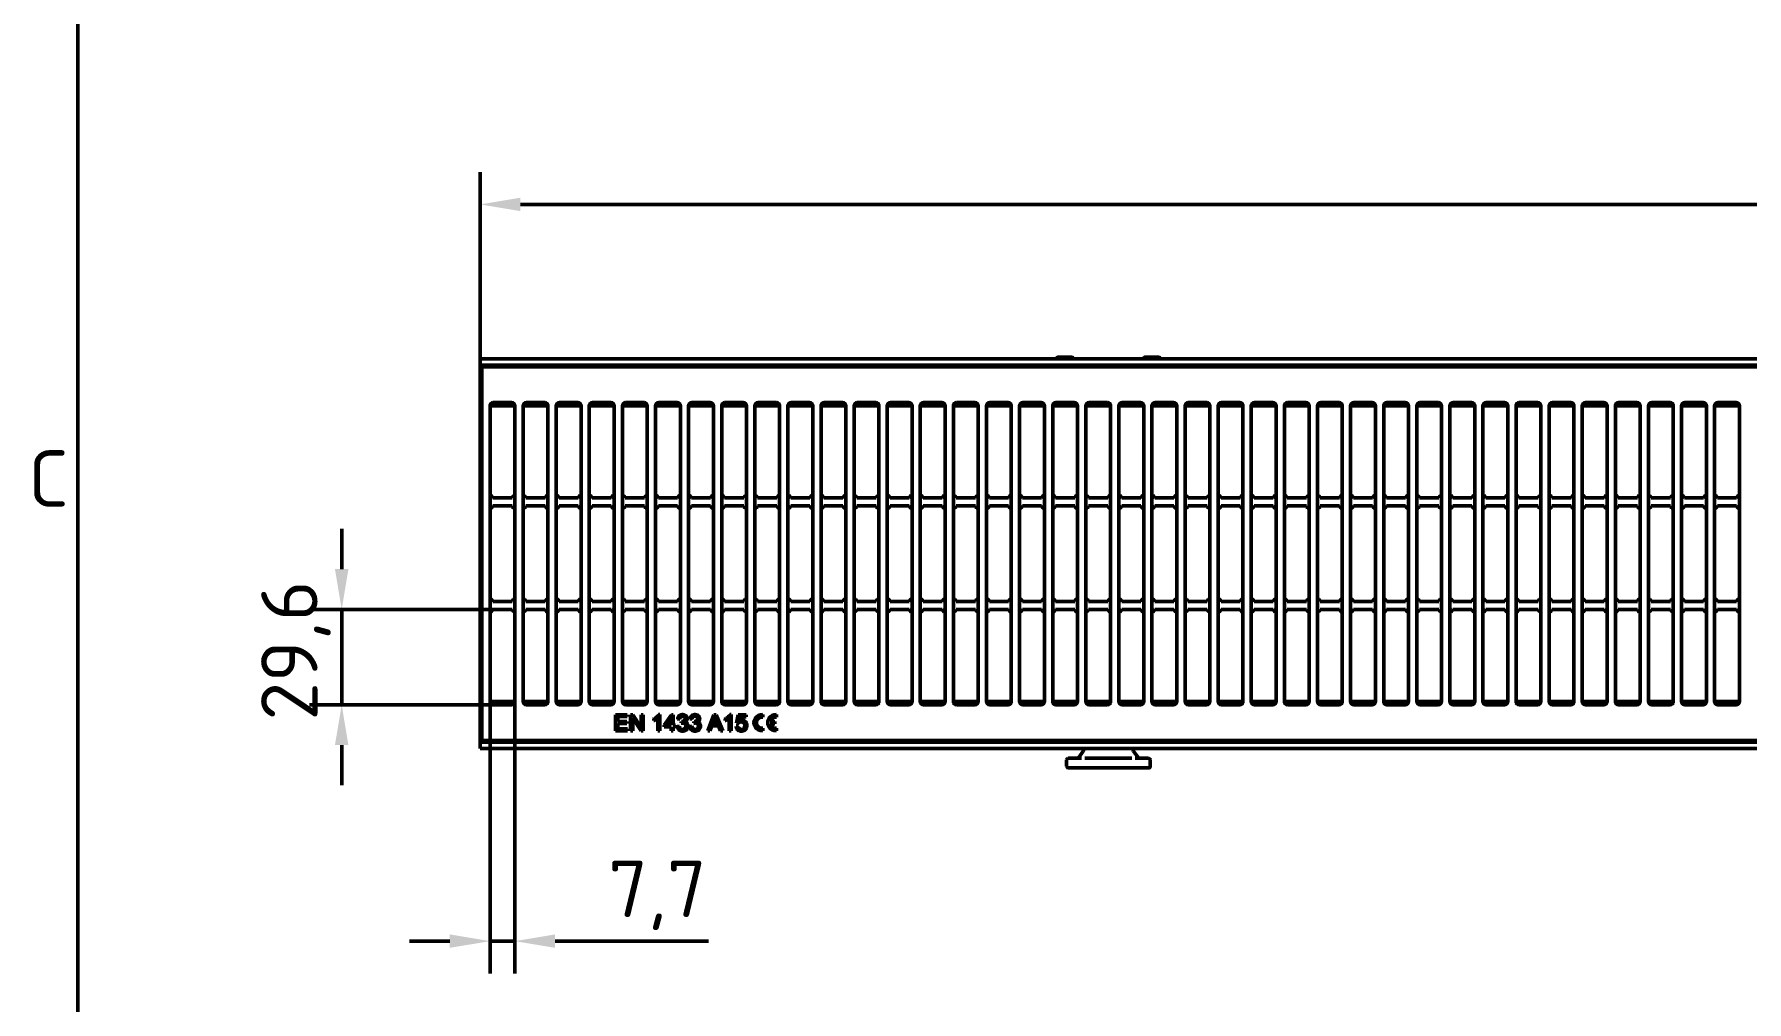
# Model space of a CAD drawing. Header units: millimetres. Extents: x 0 to 2100, y 0 to 1485.
# Drawn here: x 37 to 568, y 766 to 1066 of the extents above; entities that cross this region are included whole.
import ezdxf

# ---------------------------------------------------------------- set-up
doc = ezdxf.new("R2010")
doc.units = ezdxf.units.MM
doc.header["$LTSCALE"] = 5
doc.layers.get('0').update_dxf_attribs({"lineweight": 50})
doc.layers.get('Defpoints').update_dxf_attribs({"lineweight": 50})
for name, color, linetype, lineweight in [('Bemaßung (ISO)', 7, 'Continuous', 50), ('Rahmen (ISO)', 7, 'Continuous', 50), ('Sichtbar (ISO)', 7, 'Continuous', 50)]:
    doc.layers.add(name, color=color, linetype=linetype, lineweight=lineweight)
doc.styles.add('Notiztext (DIN)', font='isocpeur.ttf')
doc.styles.add('TXT 3_5', font='isocpeur.ttf')
doc.dimstyles.new('Anrin Standard (DIN)', dxfattribs={"dimscale": 5, "dimtxt": 3.5, "dimasz": 2.5, "dimexe": 2, "dimexo": 0, "dimgap": 0.8, "dimtad": 1, "dimrnd": 1e-08, "dimtxsty": 'TXT 3_5', "dimcen": 0.09, "dimdle": 10, "dimclrd": 256, "dimclre": 256, "dimclrt": 7, "dimadec": 0, "dimazin": 2, "dimtfac": 0.714286, "dimtmove": 0, "dimatfit": 3, "dimfxl": 1, "dimtolj": 1, "dimlwd": -1, "dimlwe": -1, "dimarcsym": 0})

# ---------------------------------------------------------------- blocks, each defined once
blk = doc.blocks.new('Ränder Standardrahmen')
at = {"layer": 'Rahmen (ISO)', "flags": 128}
blk.add_lwpolyline([(10, 10), (10, 287), (410, 287), (410, 10), (10, 10)], dxfattribs=at)
at = {"layer": 'Rahmen (ISO)', "color": 179, "insert": (6.93, 183.88), "char_height": 3.5, "attachment_point": 7, "style": 'Notiztext (DIN)'}
blk.add_mtext('C', dxfattribs=at)
blk = doc.blocks.new('_DotSmall')
at = {"color": 0, "linetype": 'ByBlock', "const_width": 0.5}
blk.add_lwpolyline([(-0.0625, 0, 1), (0.0625, 0, 1)], format="xyb", close=True, dxfattribs=at)
blk = doc.blocks.new('*D21')
at = {"layer": 'Bemaßung (ISO)', "transparency": 16777216}
for p, q in [((174.91, 965.32), (174.91, 1023.22)), ((1174.91, 965.32), (1174.91, 1023.22)), ((1174.91, 1013.22), (187.41, 1013.22))]:
    blk.add_line(p, q, dxfattribs=at)
blk.add_solid([(187.41, 1015.3), (187.41, 1011.13), (174.91, 1013.22)], dxfattribs=at)
at = {"layer": 'Defpoints', "color": 0, "transparency": 16777216}
for p in [(174.91, 1013.22), (174.91, 965.32), (1174.91, 965.32)]:
    blk.add_point(p, dxfattribs=at)
at = {"layer": 'Bemaßung (ISO)', "transparency": 16777216, "xscale": 12.5, "yscale": 12.5, "zscale": 12.5}
blk.add_blockref('_DotSmall', (1174.91, 1013.22), dxfattribs=at)
at = {"layer": 'Bemaßung (ISO)', "color": 7, "transparency": 16777216, "insert": (653.86, 1034.72), "char_height": 17.5, "attachment_point": 1, "style": 'TXT 3_5'}
blk.add_mtext('\\A1;1000', dxfattribs=at)
blk = doc.blocks.new('*D22')
at = {"layer": 'Bemaßung (ISO)', "transparency": 16777216}
for p, q in [((177.98, 858.92), (177.98, 774.56)), ((185.68, 858.92), (185.68, 774.56)), ((165.48, 784.56), (152.98, 784.56)), ((177.98, 784.56), (185.68, 784.56)), ((198.18, 784.56), (245.81, 784.56))]:
    blk.add_line(p, q, dxfattribs=at)
for points in [[(165.48, 786.65), (165.48, 782.48), (177.98, 784.56)], [(198.18, 786.65), (198.18, 782.48), (185.68, 784.56)]]:
    blk.add_solid(points, dxfattribs=at)
at = {"layer": 'Defpoints', "color": 0, "transparency": 16777216}
for p in [(177.98, 858.92), (185.68, 858.92), (177.98, 784.56)]:
    blk.add_point(p, dxfattribs=at)
at = {"layer": 'Bemaßung (ISO)', "color": 7, "transparency": 16777216, "insert": (214.68, 809.56), "char_height": 17.5, "attachment_point": 1, "style": 'TXT 3_5'}
blk.add_mtext('\\A1;7,7', dxfattribs=at)
blk = doc.blocks.new('*D23')
at = {"layer": 'Bemaßung (ISO)', "transparency": 16777216}
for p, q in [((131.94, 900.02), (131.94, 912.52)), ((178.86, 887.52), (121.94, 887.52)), ((131.94, 857.92), (131.94, 887.52)), ((178.98, 857.92), (121.94, 857.92)), ((131.94, 845.42), (131.94, 832.92))]:
    blk.add_line(p, q, dxfattribs=at)
for points in [[(129.85, 900.02), (134.02, 900.02), (131.94, 887.52)], [(129.85, 845.42), (134.02, 845.42), (131.94, 857.92)]]:
    blk.add_solid(points, dxfattribs=at)
at = {"layer": 'Defpoints', "color": 0, "transparency": 16777216}
for p in [(131.94, 887.52), (178.86, 887.52), (178.98, 857.92)]:
    blk.add_point(p, dxfattribs=at)
at = {"layer": 'Bemaßung (ISO)', "color": 7, "transparency": 16777216, "insert": (106.94, 853.03), "char_height": 17.5, "attachment_point": 1, "rotation": 90, "style": 'TXT 3_5'}
blk.add_mtext('\\A1;29,6', dxfattribs=at)

msp = doc.modelspace()

# ---------------------------------------------------------------- linework, layer by layer
at = {"layer": 'Sichtbar (ISO)'}
for p, q in [((174.909, 965.317), (1174.909, 965.317)), ((174.909, 963.317), (174.909, 965.317)), ((174.909, 963.317), (1174.909, 963.317)), ((174.909, 961.317), (174.909, 963.317)), ((175.409, 962.767), (1174.409, 962.767)), ((175.409, 846.867), (175.409, 962.767)), ((354.409, 965.817), (358.409, 965.817)), ((381.409, 965.817), (385.409, 965.817)), ((174.909, 961.317), (175.409, 961.317)), ((174.909, 958.317), (174.909, 961.317)), ((174.909, 958.317), (175.409, 958.317)), ((174.909, 956.317), (174.909, 958.317)), ((174.909, 956.317), (175.409, 956.317)), ((174.909, 955.317), (174.909, 956.317)), ((174.909, 953.317), (174.909, 955.317)), ((174.909, 955.317), (175.409, 955.317)), ((174.909, 953.317), (175.409, 953.317)), ((174.909, 953.207), (174.909, 953.317)), ((174.909, 953.207), (175.409, 953.207)), ((174.909, 950.717), (174.909, 953.207)), ((178.981, 951.717), (184.681, 951.717)), ((189.254, 951.717), (194.954, 951.717)), ((199.526, 951.717), (205.226, 951.717)), ((209.798, 951.717), (215.498, 951.717)), ((220.071, 951.717), (225.771, 951.717)), ((230.343, 951.717), (236.043, 951.717)), ((233.409, 950.717), (233.409, 951.717)), ((240.409, 950.717), (240.409, 951.695)), ((240.616, 951.717), (246.316, 951.717)), ((250.888, 951.717), (256.588, 951.717)), ((261.161, 951.717), (266.861, 951.717)), ((271.433, 951.717), (277.133, 951.717)), ((275.409, 950.717), (275.409, 951.717)), ((281.706, 951.717), (287.406, 951.717)), ((282.409, 950.717), (282.409, 951.717)), ((291.978, 951.717), (297.678, 951.717)), ((302.25, 951.717), (307.95, 951.717)), ((312.523, 951.717), (318.223, 951.717)), ((322.795, 951.717), (328.495, 951.717)), ((333.068, 951.717), (338.768, 951.717)), ((343.34, 951.717), (349.04, 951.717)), ((353.613, 951.717), (359.313, 951.717)), ((363.885, 951.717), (369.585, 951.717)), ((374.158, 951.717), (379.858, 951.717)), ((384.43, 951.717), (390.13, 951.717)), ((394.703, 951.717), (400.403, 951.717)), ((404.975, 951.717), (410.675, 951.717)), ((410.384, 950.717), (410.384, 951.717)), ((415.247, 951.717), (420.947, 951.717)), ((425.52, 951.717), (431.22, 951.717)), ((435.792, 951.717), (441.492, 951.717)), ((445.384, 950.717), (445.384, 951.449)), ((446.065, 951.717), (451.765, 951.717)), ((452.384, 950.717), (452.384, 951.502)), ((456.337, 951.717), (462.037, 951.717)), ((466.61, 951.717), (472.31, 951.717)), ((476.882, 951.717), (482.582, 951.717)), ((487.155, 951.717), (492.855, 951.717)), ((497.427, 951.717), (503.127, 951.717)), ((507.699, 951.717), (513.399, 951.717)), ((517.972, 951.717), (523.672, 951.717)), ((528.244, 951.717), (533.944, 951.717)), ((538.517, 951.717), (544.217, 951.717)), ((548.789, 951.717), (554.489, 951.717)), ((559.062, 951.717), (564.762, 951.717)), ((174.909, 950.717), (175.409, 950.717)), ((174.909, 932.717), (174.909, 950.717)), ((177.981, 950.717), (185.681, 950.717)), ((177.981, 858.917), (177.981, 950.717)), ((185.681, 950.717), (185.681, 858.917)), ((188.254, 950.717), (195.954, 950.717)), ((188.254, 858.917), (188.254, 950.717)), ((195.954, 950.717), (195.954, 858.917)), ((198.526, 950.717), (206.226, 950.717)), ((198.526, 858.917), (198.526, 950.717)), ((206.226, 950.717), (206.226, 858.917)), ((208.798, 950.717), (216.498, 950.717)), ((208.798, 858.917), (208.798, 950.717)), ((216.498, 950.717), (216.498, 858.917)), ((219.071, 950.717), (226.771, 950.717)), ((219.071, 858.917), (219.071, 950.717)), ((226.771, 950.717), (226.771, 858.917)), ((229.343, 950.717), (233.409, 950.717)), ((229.343, 858.917), (229.343, 950.717)), ((233.409, 950.717), (237.043, 950.717)), ((237.043, 950.717), (237.043, 858.917)), ((239.616, 950.717), (240.409, 950.717)), ((239.616, 858.917), (239.616, 950.717)), ((247.316, 950.717), (240.409, 950.717)), ((247.316, 950.717), (247.316, 858.917)), ((257.588, 950.717), (249.888, 950.717)), ((249.888, 858.917), (249.888, 950.717)), ((257.588, 950.717), (257.588, 858.917)), ((267.861, 950.717), (260.161, 950.717)), ((260.161, 858.917), (260.161, 950.717)), ((267.861, 950.717), (267.861, 858.917)), ((275.409, 950.717), (270.433, 950.717)), ((270.433, 858.917), (270.433, 950.717)), ((275.409, 950.717), (278.133, 950.717)), ((278.133, 950.717), (278.133, 858.917)), ((280.706, 950.717), (282.409, 950.717)), ((280.706, 858.917), (280.706, 950.717)), ((282.409, 950.717), (288.406, 950.717)), ((288.406, 950.717), (288.406, 858.917)), ((290.978, 950.717), (298.678, 950.717)), ((290.978, 858.917), (290.978, 950.717)), ((298.678, 950.717), (298.678, 858.917)), ((301.25, 950.717), (308.95, 950.717)), ((301.25, 858.917), (301.25, 950.717)), ((308.95, 950.717), (308.95, 858.917)), ((311.523, 950.717), (319.223, 950.717)), ((311.523, 858.917), (311.523, 950.717)), ((319.223, 950.717), (319.223, 858.917)), ((321.795, 950.717), (329.495, 950.717)), ((321.795, 858.917), (321.795, 950.717)), ((329.495, 950.717), (329.495, 858.917)), ((332.068, 950.717), (339.768, 950.717)), ((332.068, 858.917), (332.068, 950.717)), ((339.768, 950.717), (339.768, 858.917)), ((342.34, 950.717), (350.04, 950.717)), ((342.34, 858.917), (342.34, 950.717)), ((350.04, 950.717), (350.04, 858.917)), ((352.613, 950.717), (360.313, 950.717)), ((352.613, 858.917), (352.613, 950.717)), ((360.313, 950.717), (360.313, 858.917)), ((362.885, 950.717), (370.585, 950.717)), ((362.885, 858.917), (362.885, 950.717)), ((370.585, 950.717), (370.585, 858.917)), ((373.158, 950.717), (380.858, 950.717)), ((373.158, 858.917), (373.158, 950.717)), ((380.858, 950.717), (380.858, 858.917)), ((383.43, 950.717), (391.13, 950.717)), ((383.43, 858.917), (383.43, 950.717)), ((391.13, 950.717), (391.13, 858.917)), ((393.703, 950.717), (401.403, 950.717)), ((393.703, 858.917), (393.703, 950.717)), ((401.403, 950.717), (401.403, 858.917)), ((403.975, 950.717), (410.384, 950.717)), ((403.975, 858.917), (403.975, 950.717)), ((411.675, 950.717), (410.384, 950.717)), ((411.675, 950.717), (411.675, 858.917)), ((421.947, 950.717), (414.247, 950.717)), ((414.247, 858.917), (414.247, 950.717)), ((421.947, 950.717), (421.947, 858.917)), ((432.22, 950.717), (424.52, 950.717)), ((424.52, 858.917), (424.52, 950.717)), ((432.22, 950.717), (432.22, 858.917)), ((442.492, 950.717), (434.792, 950.717)), ((434.792, 858.917), (434.792, 950.717)), ((442.492, 950.717), (442.492, 858.917)), ((445.384, 950.717), (445.065, 950.717)), ((445.065, 858.917), (445.065, 950.717)), ((445.384, 950.717), (452.384, 950.717)), ((452.384, 950.717), (452.765, 950.717)), ((452.765, 950.717), (452.765, 858.917)), ((455.337, 950.717), (463.037, 950.717)), ((455.337, 858.917), (455.337, 950.717)), ((463.037, 950.717), (463.037, 858.917)), ((465.61, 950.717), (473.31, 950.717)), ((465.61, 858.917), (465.61, 950.717)), ((473.31, 950.717), (473.31, 858.917)), ((475.882, 950.717), (483.582, 950.717)), ((475.882, 858.917), (475.882, 950.717)), ((483.582, 950.717), (483.582, 858.917)), ((486.155, 950.717), (493.855, 950.717)), ((486.155, 858.917), (486.155, 950.717)), ((493.855, 950.717), (493.855, 858.917)), ((496.427, 950.717), (504.127, 950.717)), ((496.427, 858.917), (496.427, 950.717)), ((504.127, 950.717), (504.127, 858.917)), ((506.699, 950.717), (514.399, 950.717)), ((506.699, 858.917), (506.699, 950.717)), ((514.399, 950.717), (514.399, 858.917)), ((516.972, 950.717), (524.672, 950.717)), ((516.972, 858.917), (516.972, 950.717)), ((524.672, 950.717), (524.672, 858.917)), ((527.244, 950.717), (534.944, 950.717)), ((527.244, 858.917), (527.244, 950.717)), ((534.944, 950.717), (534.944, 858.917)), ((537.517, 950.717), (545.217, 950.717)), ((537.517, 858.917), (537.517, 950.717)), ((545.217, 950.717), (545.217, 858.917)), ((547.789, 950.717), (555.489, 950.717)), ((547.789, 858.917), (547.789, 950.717)), ((555.489, 950.717), (555.489, 858.917)), ((558.062, 950.717), (565.762, 950.717)), ((558.062, 858.917), (558.062, 950.717)), ((565.762, 950.717), (565.762, 858.917)), ((174.909, 876.917), (174.909, 932.717)), ((178.86, 922.117), (184.802, 922.117)), ((178.86, 919.617), (184.802, 919.617)), ((189.132, 922.117), (195.075, 922.117)), ((189.132, 919.617), (195.075, 919.617)), ((199.405, 922.117), (205.347, 922.117)), ((199.405, 919.617), (205.347, 919.617)), ((209.677, 922.117), (215.62, 922.117)), ((209.677, 919.617), (215.62, 919.617)), ((219.95, 922.117), (225.892, 922.117)), ((219.95, 919.617), (225.892, 919.617)), ((230.222, 922.117), (236.164, 922.117)), ((230.222, 919.617), (236.164, 919.617)), ((240.495, 922.117), (246.437, 922.117)), ((240.495, 919.617), (246.437, 919.617)), ((250.767, 922.117), (256.709, 922.117)), ((250.767, 919.617), (256.709, 919.617)), ((261.04, 922.117), (266.982, 922.117)), ((261.04, 919.617), (266.982, 919.617)), ((271.312, 922.117), (277.254, 922.117)), ((271.312, 919.617), (277.254, 919.617)), ((281.584, 922.117), (287.527, 922.117)), ((281.584, 919.617), (287.527, 919.617)), ((291.857, 922.117), (297.799, 922.117)), ((291.857, 919.617), (297.799, 919.617)), ((302.129, 922.117), (308.072, 922.117)), ((302.129, 919.617), (308.072, 919.617)), ((312.402, 922.117), (318.344, 922.117)), ((312.402, 919.617), (318.344, 919.617)), ((322.674, 922.117), (328.617, 922.117)), ((322.674, 919.617), (328.617, 919.617)), ((332.947, 922.117), (338.889, 922.117)), ((332.947, 919.617), (338.889, 919.617)), ((343.219, 922.117), (349.161, 922.117)), ((343.219, 919.617), (349.161, 919.617)), ((353.492, 922.117), (359.434, 922.117)), ((353.492, 919.617), (359.434, 919.617)), ((363.764, 922.117), (369.706, 922.117)), ((363.764, 919.617), (369.706, 919.617)), ((374.036, 922.117), (379.979, 922.117)), ((374.036, 919.617), (379.979, 919.617)), ((384.309, 922.117), (390.251, 922.117)), ((384.309, 919.617), (390.251, 919.617)), ((394.581, 922.117), (400.524, 922.117)), ((394.581, 919.617), (400.524, 919.617)), ((404.854, 922.117), (410.796, 922.117)), ((404.854, 919.617), (410.796, 919.617)), ((415.126, 922.117), (421.069, 922.117)), ((415.126, 919.617), (421.069, 919.617)), ((425.399, 922.117), (431.341, 922.117)), ((425.399, 919.617), (431.341, 919.617)), ((435.671, 922.117), (441.613, 922.117)), ((435.671, 919.617), (441.613, 919.617)), ((445.944, 922.117), (451.886, 922.117)), ((445.944, 919.617), (451.886, 919.617)), ((456.216, 922.117), (462.158, 922.117)), ((456.216, 919.617), (462.158, 919.617)), ((466.488, 922.117), (472.431, 922.117)), ((466.488, 919.617), (472.431, 919.617)), ((476.761, 922.117), (482.703, 922.117)), ((476.761, 919.617), (482.703, 919.617)), ((487.033, 922.117), (492.976, 922.117)), ((487.033, 919.617), (492.976, 919.617)), ((497.306, 922.117), (503.248, 922.117)), ((497.306, 919.617), (503.248, 919.617)), ((507.578, 922.117), (513.521, 922.117)), ((507.578, 919.617), (513.521, 919.617)), ((517.851, 922.117), (523.793, 922.117)), ((517.851, 919.617), (523.793, 919.617)), ((528.123, 922.117), (534.066, 922.117)), ((528.123, 919.617), (534.066, 919.617)), ((538.396, 922.117), (544.338, 922.117)), ((538.396, 919.617), (544.338, 919.617)), ((548.668, 922.117), (554.61, 922.117)), ((548.668, 919.617), (554.61, 919.617)), ((558.941, 922.117), (564.883, 922.117)), ((558.941, 919.617), (564.883, 919.617)), ((184.802, 890.017), (178.86, 890.017)), ((195.075, 890.017), (189.132, 890.017)), ((205.347, 890.017), (199.405, 890.017)), ((215.62, 890.017), (209.677, 890.017)), ((225.892, 890.017), (219.95, 890.017)), ((236.164, 890.017), (230.222, 890.017)), ((246.437, 890.017), (240.495, 890.017)), ((256.709, 890.017), (250.767, 890.017)), ((266.982, 890.017), (261.04, 890.017)), ((277.254, 890.017), (271.312, 890.017)), ((287.527, 890.017), (281.584, 890.017)), ((297.799, 890.017), (291.857, 890.017)), ((308.072, 890.017), (302.129, 890.017)), ((318.344, 890.017), (312.402, 890.017)), ((328.617, 890.017), (322.674, 890.017)), ((338.889, 890.017), (332.947, 890.017)), ((349.161, 890.017), (343.219, 890.017)), ((359.434, 890.017), (353.492, 890.017)), ((369.706, 890.017), (363.764, 890.017)), ((379.979, 890.017), (374.036, 890.017)), ((390.251, 890.017), (384.309, 890.017)), ((400.524, 890.017), (394.581, 890.017)), ((410.796, 890.017), (404.854, 890.017)), ((421.069, 890.017), (415.126, 890.017)), ((431.341, 890.017), (425.399, 890.017)), ((441.613, 890.017), (435.671, 890.017)), ((451.886, 890.017), (445.944, 890.017)), ((462.158, 890.017), (456.216, 890.017)), ((472.431, 890.017), (466.488, 890.017)), ((482.703, 890.017), (476.761, 890.017)), ((492.976, 890.017), (487.033, 890.017)), ((503.248, 890.017), (497.306, 890.017)), ((513.521, 890.017), (507.578, 890.017)), ((523.793, 890.017), (517.851, 890.017)), ((534.066, 890.017), (528.123, 890.017)), ((544.338, 890.017), (538.396, 890.017)), ((554.61, 890.017), (548.668, 890.017)), ((564.883, 890.017), (558.941, 890.017)), ((184.802, 887.517), (178.86, 887.517)), ((195.075, 887.517), (189.132, 887.517)), ((205.347, 887.517), (199.405, 887.517)), ((215.62, 887.517), (209.677, 887.517)), ((225.892, 887.517), (219.95, 887.517)), ((236.164, 887.517), (230.222, 887.517)), ((246.437, 887.517), (240.495, 887.517)), ((256.709, 887.517), (250.767, 887.517)), ((266.982, 887.517), (261.04, 887.517)), ((277.254, 887.517), (271.312, 887.517)), ((287.527, 887.517), (281.584, 887.517)), ((297.799, 887.517), (291.857, 887.517)), ((308.072, 887.517), (302.129, 887.517)), ((318.344, 887.517), (312.402, 887.517)), ((328.617, 887.517), (322.674, 887.517)), ((338.889, 887.517), (332.947, 887.517)), ((349.161, 887.517), (343.219, 887.517)), ((359.434, 887.517), (353.492, 887.517)), ((369.706, 887.517), (363.764, 887.517)), ((379.979, 887.517), (374.036, 887.517)), ((390.251, 887.517), (384.309, 887.517)), ((400.524, 887.517), (394.581, 887.517)), ((410.796, 887.517), (404.854, 887.517)), ((421.069, 887.517), (415.126, 887.517)), ((431.341, 887.517), (425.399, 887.517)), ((441.613, 887.517), (435.671, 887.517)), ((451.886, 887.517), (445.944, 887.517)), ((462.158, 887.517), (456.216, 887.517)), ((472.431, 887.517), (466.488, 887.517)), ((482.703, 887.517), (476.761, 887.517)), ((492.976, 887.517), (487.033, 887.517)), ((503.248, 887.517), (497.306, 887.517)), ((513.521, 887.517), (507.578, 887.517)), ((523.793, 887.517), (517.851, 887.517)), ((534.066, 887.517), (528.123, 887.517)), ((544.338, 887.517), (538.396, 887.517)), ((554.61, 887.517), (548.668, 887.517)), ((564.883, 887.517), (558.941, 887.517)), ((174.909, 858.917), (174.909, 876.917)), ((174.909, 858.917), (175.409, 858.917)), ((174.909, 856.317), (174.909, 858.917)), ((174.909, 854.317), (174.909, 856.317)), ((174.909, 856.317), (175.409, 856.317)), ((177.981, 858.917), (185.681, 858.917)), ((184.681, 857.917), (178.981, 857.917)), ((188.254, 858.917), (195.954, 858.917)), ((194.954, 857.917), (189.254, 857.917)), ((198.526, 858.917), (206.226, 858.917)), ((205.226, 857.917), (199.526, 857.917)), ((208.798, 858.917), (216.498, 858.917)), ((215.498, 857.917), (209.798, 857.917)), ((219.071, 858.917), (226.771, 858.917)), ((225.771, 857.917), (220.071, 857.917)), ((229.343, 858.917), (233.409, 858.917)), ((236.043, 857.917), (230.343, 857.917)), ((237.043, 858.917), (233.409, 858.917)), ((233.409, 858.917), (233.409, 857.917)), ((240.409, 858.917), (239.616, 858.917)), ((240.409, 858.917), (247.316, 858.917)), ((240.409, 858.917), (240.409, 857.938)), ((246.316, 857.917), (240.616, 857.917)), ((249.888, 858.917), (257.588, 858.917)), ((256.588, 857.917), (250.888, 857.917)), ((260.161, 858.917), (267.861, 858.917)), ((266.861, 857.917), (261.161, 857.917)), ((270.433, 858.917), (275.409, 858.917)), ((277.133, 857.917), (271.433, 857.917)), ((278.133, 858.917), (275.409, 858.917)), ((275.409, 858.917), (275.409, 857.917)), ((282.409, 858.917), (280.706, 858.917)), ((287.406, 857.917), (281.706, 857.917)), ((282.409, 858.917), (288.406, 858.917)), ((282.409, 858.917), (282.409, 857.917)), ((290.978, 858.917), (298.678, 858.917)), ((297.678, 857.917), (291.978, 857.917)), ((301.25, 858.917), (308.95, 858.917)), ((307.95, 857.917), (302.25, 857.917)), ((311.523, 858.917), (319.223, 858.917)), ((318.223, 857.917), (312.523, 857.917)), ((321.795, 858.917), (329.495, 858.917)), ((328.495, 857.917), (322.795, 857.917)), ((332.068, 858.917), (339.768, 858.917)), ((338.768, 857.917), (333.068, 857.917)), ((342.34, 858.917), (350.04, 858.917)), ((349.04, 857.917), (343.34, 857.917)), ((352.613, 858.917), (360.313, 858.917)), ((359.313, 857.917), (353.613, 857.917)), ((362.885, 858.917), (370.585, 858.917)), ((369.585, 857.917), (363.885, 857.917)), ((373.158, 858.917), (380.858, 858.917)), ((379.858, 857.917), (374.158, 857.917)), ((383.43, 858.917), (391.13, 858.917)), ((390.13, 857.917), (384.43, 857.917)), ((393.703, 858.917), (401.403, 858.917)), ((400.403, 857.917), (394.703, 857.917)), ((410.384, 858.917), (403.975, 858.917)), ((410.675, 857.917), (404.975, 857.917)), ((410.384, 858.917), (411.675, 858.917)), ((410.384, 858.917), (410.384, 857.917)), ((414.247, 858.917), (421.947, 858.917)), ((420.947, 857.917), (415.247, 857.917)), ((424.52, 858.917), (432.22, 858.917)), ((431.22, 857.917), (425.52, 857.917)), ((434.792, 858.917), (442.492, 858.917)), ((441.492, 857.917), (435.792, 857.917)), ((445.065, 858.917), (445.384, 858.917)), ((452.384, 858.917), (445.384, 858.917)), ((445.384, 858.917), (445.384, 858.184)), ((451.765, 857.917), (446.065, 857.917)), ((452.384, 858.917), (452.765, 858.917)), ((452.384, 858.917), (452.384, 858.131)), ((455.337, 858.917), (463.037, 858.917)), ((462.037, 857.917), (456.337, 857.917)), ((465.61, 858.917), (473.31, 858.917)), ((472.31, 857.917), (466.61, 857.917)), ((475.882, 858.917), (483.582, 858.917)), ((482.582, 857.917), (476.882, 857.917)), ((486.155, 858.917), (493.855, 858.917)), ((492.855, 857.917), (487.155, 857.917)), ((496.427, 858.917), (504.127, 858.917)), ((503.127, 857.917), (497.427, 857.917)), ((506.699, 858.917), (514.399, 858.917)), ((513.399, 857.917), (507.699, 857.917)), ((516.972, 858.917), (524.672, 858.917)), ((523.672, 857.917), (517.972, 857.917)), ((527.244, 858.917), (534.944, 858.917)), ((533.944, 857.917), (528.244, 857.917)), ((537.517, 858.917), (545.217, 858.917)), ((544.217, 857.917), (538.517, 857.917)), ((547.789, 858.917), (555.489, 858.917)), ((554.489, 857.917), (548.789, 857.917)), ((558.062, 858.917), (565.762, 858.917)), ((564.762, 857.917), (559.062, 857.917)), ((174.909, 854.317), (175.409, 854.317)), ((174.909, 853.317), (174.909, 854.317)), ((174.909, 853.317), (175.409, 853.317)), ((174.909, 851.317), (174.909, 853.317)), ((174.909, 851.317), (175.409, 851.317)), ((174.909, 848.317), (174.909, 851.317)), ((216.962, 854.833), (220.581, 854.833)), ((216.962, 849.833), (216.962, 854.833)), ((217.624, 854.244), (217.624, 852.713)), ((220.581, 854.244), (217.624, 854.244)), ((217.624, 852.713), (220.389, 852.713)), ((217.624, 852.118), (217.624, 850.427)), ((220.389, 852.118), (217.624, 852.118)), ((217.624, 850.427), (220.696, 850.427)), ((220.389, 852.713), (220.389, 852.118)), ((220.581, 854.833), (220.581, 854.244)), ((220.696, 850.427), (220.696, 849.833)), ((221.623, 854.833), (222.3, 854.833)), ((221.623, 849.833), (221.623, 854.833)), ((222.25, 853.759), (222.25, 849.833)), ((222.263, 853.759), (222.25, 853.759)), ((224.878, 849.833), (222.263, 853.759)), ((222.3, 854.833), (224.914, 850.907)), ((224.914, 850.907), (224.928, 850.907)), ((224.928, 854.833), (225.559, 854.833)), ((224.928, 850.907), (224.928, 854.833)), ((225.559, 854.833), (225.559, 849.833)), ((228.831, 853.005), (228.831, 853.599)), ((230.065, 849.833), (230.065, 853.745)), ((230.28, 854.861), (230.677, 854.861)), ((230.677, 854.861), (230.677, 849.833)), ((232.048, 851.593), (234.325, 854.833)), ((232.048, 851.026), (232.048, 851.593)), ((234.215, 851.026), (232.048, 851.026)), ((232.652, 851.593), (234.201, 853.851)), ((234.215, 851.593), (232.652, 851.593)), ((234.201, 853.851), (234.215, 853.851)), ((234.215, 853.851), (234.215, 851.593)), ((234.215, 849.833), (234.215, 851.026)), ((234.325, 854.833), (234.832, 854.833)), ((234.832, 854.833), (234.832, 851.593)), ((234.832, 851.593), (235.504, 851.593)), ((235.504, 851.026), (234.832, 851.026)), ((234.832, 851.026), (234.832, 849.833)), ((235.504, 851.593), (235.504, 851.026)), ((236.134, 851.154), (236.751, 851.241)), ((236.815, 853.448), (236.198, 853.558)), ((237.341, 852.201), (237.414, 852.74)), ((238.474, 852.553), (238.474, 852.539)), ((240.019, 851.154), (240.636, 851.241)), ((240.7, 853.448), (240.083, 853.558)), ((241.226, 852.201), (241.299, 852.74)), ((242.359, 852.553), (242.359, 852.539)), ((245.536, 849.833), (247.455, 854.833)), ((246.788, 851.355), (246.235, 849.833)), ((248.872, 851.355), (246.788, 851.355)), ((246.975, 851.881), (247.533, 853.38)), ((248.671, 851.881), (246.975, 851.881)), ((247.455, 854.833), (248.168, 854.833)), ((247.789, 854.312), (247.807, 854.312)), ((248.168, 854.833), (250.207, 849.833)), ((249.462, 849.833), (248.872, 851.355)), ((250.974, 853.005), (250.974, 853.599)), ((252.208, 849.833), (252.208, 853.745)), ((252.423, 854.861), (252.821, 854.861)), ((252.821, 854.861), (252.821, 849.833)), ((254.379, 851.145), (255.024, 851.195)), ((254.485, 852.196), (254.974, 854.769)), ((255.065, 852.128), (254.485, 852.196)), ((254.974, 854.769), (257.455, 854.769)), ((255.463, 854.175), (255.193, 852.84)), ((257.455, 854.175), (255.463, 854.175)), ((257.455, 854.769), (257.455, 854.175)), ((262.657, 854.093), (262.657, 854.854)), ((262.657, 849.868), (262.657, 850.628)), ((266.407, 852.741), (264.95, 852.741)), ((264.95, 851.98), (266.407, 851.98)), ((266.407, 851.98), (266.407, 852.741)), ((266.907, 854.093), (266.907, 854.854)), ((266.907, 849.868), (266.907, 850.628)), ((174.909, 848.317), (175.409, 848.317)), ((174.909, 846.317), (174.909, 848.317)), ((174.909, 846.317), (1174.909, 846.317)), ((174.909, 844.317), (174.909, 846.317)), ((175.409, 846.867), (1174.409, 846.867)), ((220.696, 849.833), (216.962, 849.833)), ((222.25, 849.833), (221.623, 849.833)), ((225.559, 849.833), (224.878, 849.833)), ((230.677, 849.833), (230.065, 849.833)), ((234.832, 849.833), (234.215, 849.833)), ((246.235, 849.833), (245.536, 849.833)), ((250.207, 849.833), (249.462, 849.833)), ((252.821, 849.833), (252.208, 849.833)), ((174.909, 844.317), (1174.909, 844.317)), ((356.947, 838.817), (356.947, 840.817)), ((361.595, 841.317), (357.447, 841.317)), ((360.726, 841.531), (362.118, 843.531)), ((377.185, 841.317), (362.632, 841.317)), ((379.091, 841.531), (377.699, 843.531)), ((382.37, 841.317), (378.223, 841.317)), ((382.87, 838.746), (382.87, 840.817)), ((357.447, 838.317), (382.409, 838.317))]:
    msp.add_line(p, q, dxfattribs=at)
for centre, radius, start, end in [((178.981, 950.717), 1, 90, 180), ((184.681, 950.717), 1, 0, 90), ((189.254, 950.717), 1, 90, 180), ((194.954, 950.717), 1, 0, 90), ((199.526, 950.717), 1, 90, 180), ((205.226, 950.717), 1, 0, 90), ((209.798, 950.717), 1, 90, 180), ((215.498, 950.717), 1, 0, 90), ((220.071, 950.717), 1, 90, 180), ((225.771, 950.717), 1, 0, 90), ((230.343, 950.717), 1, 90, 180), ((236.043, 950.717), 1, 0, 90), ((240.616, 950.717), 1, 90, 180), ((246.316, 950.717), 1, 0, 90), ((250.888, 950.717), 1, 90, 180), ((256.588, 950.717), 1, 0, 90), ((261.161, 950.717), 1, 90, 180), ((266.861, 950.717), 1, 0, 90), ((271.433, 950.717), 1, 90, 180), ((277.133, 950.717), 1, 0, 90), ((281.706, 950.717), 1, 90, 180), ((287.406, 950.717), 1, 0, 90), ((291.978, 950.717), 1, 90, 180), ((297.678, 950.717), 1, 0, 90), ((302.25, 950.717), 1, 90, 180), ((307.95, 950.717), 1, 0, 90), ((312.523, 950.717), 1, 90, 180), ((318.223, 950.717), 1, 0, 90), ((322.795, 950.717), 1, 90, 180), ((328.495, 950.717), 1, 0, 90), ((333.068, 950.717), 1, 90, 180), ((338.768, 950.717), 1, 0, 90), ((343.34, 950.717), 1, 90, 180), ((349.04, 950.717), 1, 0, 90), ((353.613, 950.717), 1, 90, 180), ((359.313, 950.717), 1, 0, 90), ((363.885, 950.717), 1, 90, 180), ((369.585, 950.717), 1, 0, 90), ((374.158, 950.717), 1, 90, 180), ((379.858, 950.717), 1, 0, 90), ((384.43, 950.717), 1, 90, 180), ((390.13, 950.717), 1, 0, 90), ((394.703, 950.717), 1, 90, 180), ((400.403, 950.717), 1, 0, 90), ((404.975, 950.717), 1, 90, 180), ((410.675, 950.717), 1, 0, 90), ((415.247, 950.717), 1, 90, 180), ((420.947, 950.717), 1, 0, 90), ((425.52, 950.717), 1, 90, 180), ((431.22, 950.717), 1, 0, 90), ((435.792, 950.717), 1, 90, 180), ((441.492, 950.717), 1, 0, 90), ((446.065, 950.717), 1, 90, 180), ((451.765, 950.717), 1, 0, 90), ((456.337, 950.717), 1, 90, 180), ((462.037, 950.717), 1, 0, 90), ((466.61, 950.717), 1, 90, 180), ((472.31, 950.717), 1, 0, 90), ((476.882, 950.717), 1, 90, 180), ((482.582, 950.717), 1, 0, 90), ((487.155, 950.717), 1, 90, 180), ((492.855, 950.717), 1, 0, 90), ((497.427, 950.717), 1, 90, 180), ((503.127, 950.717), 1, 0, 90), ((507.699, 950.717), 1, 90, 180), ((513.399, 950.717), 1, 0, 90), ((517.972, 950.717), 1, 90, 180), ((523.672, 950.717), 1, 0, 90), ((528.244, 950.717), 1, 90, 180), ((533.944, 950.717), 1, 0, 90), ((538.517, 950.717), 1, 90, 180), ((544.217, 950.717), 1, 0, 90), ((548.789, 950.717), 1, 90, 180), ((554.489, 950.717), 1, 0, 90), ((559.062, 950.717), 1, 90, 180), ((564.762, 950.717), 1, 0, 90), ((176.695, 920.867), 2.5, 30, 59.03664), ((176.695, 920.867), 2.5, 300.96336, 330), ((186.967, 920.867), 2.5, 120.96336, 150), ((186.967, 920.867), 2.5, 210, 239.03664), ((186.967, 920.867), 2.5, 30, 59.03664), ((186.967, 920.867), 2.5, 300.96336, 330), ((197.24, 920.867), 2.5, 120.96336, 150), ((197.24, 920.867), 2.5, 210, 239.03664), ((197.24, 920.867), 2.5, 30, 59.03664), ((197.24, 920.867), 2.5, 300.96336, 330), ((207.512, 920.867), 2.5, 120.96336, 150), ((207.512, 920.867), 2.5, 210, 239.03664), ((207.512, 920.867), 2.5, 30, 59.03664), ((207.512, 920.867), 2.5, 300.96336, 330), ((217.785, 920.867), 2.5, 120.96336, 150), ((217.785, 920.867), 2.5, 210, 239.03664), ((217.785, 920.867), 2.5, 30, 59.03664), ((217.785, 920.867), 2.5, 300.96336, 330), ((228.057, 920.867), 2.5, 120.96336, 150), ((228.057, 920.867), 2.5, 210, 239.03664), ((228.057, 920.867), 2.5, 30, 59.03664), ((228.057, 920.867), 2.5, 300.96336, 330), ((238.33, 920.867), 2.5, 120.96336, 150), ((238.33, 920.867), 2.5, 210, 239.03664), ((238.33, 920.867), 2.5, 30, 59.03664), ((238.33, 920.867), 2.5, 300.96336, 330), ((248.602, 920.867), 2.5, 120.96336, 150), ((248.602, 920.867), 2.5, 210, 239.03664), ((248.602, 920.867), 2.5, 30, 59.03664), ((248.602, 920.867), 2.5, 300.96336, 330), ((258.874, 920.867), 2.5, 120.96336, 150), ((258.874, 920.867), 2.5, 210, 239.03664), ((258.874, 920.867), 2.5, 30, 59.03664), ((258.874, 920.867), 2.5, 300.96336, 330), ((269.147, 920.867), 2.5, 120.96336, 150), ((269.147, 920.867), 2.5, 210, 239.03664), ((269.147, 920.867), 2.5, 30, 59.03664), ((269.147, 920.867), 2.5, 300.96336, 330), ((279.419, 920.867), 2.5, 120.96336, 150), ((279.419, 920.867), 2.5, 210, 239.03664), ((279.419, 920.867), 2.5, 30, 59.03664), ((279.419, 920.867), 2.5, 300.96336, 330), ((289.692, 920.867), 2.5, 120.96336, 150), ((289.692, 920.867), 2.5, 210, 239.03664), ((289.692, 920.867), 2.5, 30, 59.03664), ((289.692, 920.867), 2.5, 300.96336, 330), ((299.964, 920.867), 2.5, 120.96336, 150), ((299.964, 920.867), 2.5, 210, 239.03664), ((299.964, 920.867), 2.5, 30, 59.03664), ((299.964, 920.867), 2.5, 300.96336, 330), ((310.237, 920.867), 2.5, 120.96336, 150), ((310.237, 920.867), 2.5, 210, 239.03664), ((310.237, 920.867), 2.5, 30, 59.03664), ((310.237, 920.867), 2.5, 300.96336, 330), ((320.509, 920.867), 2.5, 120.96336, 150), ((320.509, 920.867), 2.5, 210, 239.03664), ((320.509, 920.867), 2.5, 30, 59.03664), ((320.509, 920.867), 2.5, 300.96336, 330), ((330.782, 920.867), 2.5, 120.96336, 150), ((330.782, 920.867), 2.5, 210, 239.03664), ((330.782, 920.867), 2.5, 30, 59.03664), ((330.782, 920.867), 2.5, 300.96336, 330), ((341.054, 920.867), 2.5, 120.96336, 150), ((341.054, 920.867), 2.5, 210, 239.03664), ((341.054, 920.867), 2.5, 30, 59.03664), ((341.054, 920.867), 2.5, 300.96336, 330), ((351.326, 920.867), 2.5, 120.96336, 150), ((351.326, 920.867), 2.5, 210, 239.03664), ((351.326, 920.867), 2.5, 30, 59.03664), ((351.326, 920.867), 2.5, 300.96336, 330), ((361.599, 920.867), 2.5, 120.96336, 150), ((361.599, 920.867), 2.5, 210, 239.03664), ((361.599, 920.867), 2.5, 30, 59.03664), ((361.599, 920.867), 2.5, 300.96336, 330), ((371.871, 920.867), 2.5, 120.96336, 150), ((371.871, 920.867), 2.5, 210, 239.03664), ((371.871, 920.867), 2.5, 30, 59.03664), ((371.871, 920.867), 2.5, 300.96336, 330), ((382.144, 920.867), 2.5, 120.96336, 150), ((382.144, 920.867), 2.5, 210, 239.03664), ((382.144, 920.867), 2.5, 30, 59.03664), ((382.144, 920.867), 2.5, 300.96336, 330), ((392.416, 920.867), 2.5, 120.96336, 150), ((392.416, 920.867), 2.5, 210, 239.03664), ((392.416, 920.867), 2.5, 30, 59.03664), ((392.416, 920.867), 2.5, 300.96336, 330), ((402.689, 920.867), 2.5, 120.96336, 150), ((402.689, 920.867), 2.5, 210, 239.03664), ((402.689, 920.867), 2.5, 30, 59.03664), ((402.689, 920.867), 2.5, 300.96336, 330), ((412.961, 920.867), 2.5, 120.96336, 150), ((412.961, 920.867), 2.5, 210, 239.03664), ((412.961, 920.867), 2.5, 30, 59.03664), ((412.961, 920.867), 2.5, 300.96336, 330), ((423.234, 920.867), 2.5, 120.96336, 150), ((423.234, 920.867), 2.5, 210, 239.03664), ((423.234, 920.867), 2.5, 30, 59.03664), ((423.234, 920.867), 2.5, 300.96336, 330), ((433.506, 920.867), 2.5, 120.96336, 150), ((433.506, 920.867), 2.5, 210, 239.03664), ((433.506, 920.867), 2.5, 30, 59.03664), ((433.506, 920.867), 2.5, 300.96336, 330), ((443.779, 920.867), 2.5, 120.96336, 150), ((443.779, 920.867), 2.5, 210, 239.03664), ((443.779, 920.867), 2.5, 30, 59.03664), ((443.779, 920.867), 2.5, 300.96336, 330), ((454.051, 920.867), 2.5, 120.96336, 150), ((454.051, 920.867), 2.5, 210, 239.03664), ((454.051, 920.867), 2.5, 30, 59.03664), ((454.051, 920.867), 2.5, 300.96336, 330), ((464.323, 920.867), 2.5, 120.96336, 150), ((464.323, 920.867), 2.5, 210, 239.03664), ((464.323, 920.867), 2.5, 30, 59.03664), ((464.323, 920.867), 2.5, 300.96336, 330), ((474.596, 920.867), 2.5, 120.96336, 150), ((474.596, 920.867), 2.5, 210, 239.03664), ((474.596, 920.867), 2.5, 30, 59.03664), ((474.596, 920.867), 2.5, 300.96336, 330), ((484.868, 920.867), 2.5, 120.96336, 150), ((484.868, 920.867), 2.5, 210, 239.03664), ((484.868, 920.867), 2.5, 30, 59.03664), ((484.868, 920.867), 2.5, 300.96336, 330), ((495.141, 920.867), 2.5, 120.96336, 150), ((495.141, 920.867), 2.5, 210, 239.03664), ((495.141, 920.867), 2.5, 30, 59.03664), ((495.141, 920.867), 2.5, 300.96336, 330), ((505.413, 920.867), 2.5, 120.96336, 150), ((505.413, 920.867), 2.5, 210, 239.03664), ((505.413, 920.867), 2.5, 30, 59.03664), ((505.413, 920.867), 2.5, 300.96336, 330), ((515.686, 920.867), 2.5, 120.96336, 150), ((515.686, 920.867), 2.5, 210, 239.03664), ((515.686, 920.867), 2.5, 30, 59.03664), ((515.686, 920.867), 2.5, 300.96336, 330), ((525.958, 920.867), 2.5, 120.96336, 150), ((525.958, 920.867), 2.5, 210, 239.03664), ((525.958, 920.867), 2.5, 30, 59.03664), ((525.958, 920.867), 2.5, 300.96336, 330), ((536.231, 920.867), 2.5, 120.96336, 150), ((536.231, 920.867), 2.5, 210, 239.03664), ((536.231, 920.867), 2.5, 30, 59.03664), ((536.231, 920.867), 2.5, 300.96336, 330), ((546.503, 920.867), 2.5, 120.96336, 150), ((546.503, 920.867), 2.5, 210, 239.03664), ((546.503, 920.867), 2.5, 30, 59.03664), ((546.503, 920.867), 2.5, 300.96336, 330), ((556.775, 920.867), 2.5, 120.96336, 150), ((556.775, 920.867), 2.5, 210, 239.03664), ((556.775, 920.867), 2.5, 30, 59.03664), ((556.775, 920.867), 2.5, 300.96336, 330), ((567.048, 920.867), 2.5, 120.96336, 150), ((567.048, 920.867), 2.5, 210, 239.03664), ((176.695, 888.767), 2.5, 30, 59.03664), ((186.967, 888.767), 2.5, 120.96336, 150), ((186.967, 888.767), 2.5, 30, 59.03664), ((197.24, 888.767), 2.5, 120.96336, 150), ((197.24, 888.767), 2.5, 30, 59.03664), ((207.512, 888.767), 2.5, 120.96336, 150), ((207.512, 888.767), 2.5, 30, 59.03664), ((217.785, 888.767), 2.5, 120.96336, 150), ((217.785, 888.767), 2.5, 30, 59.03664), ((228.057, 888.767), 2.5, 120.96336, 150), ((228.057, 888.767), 2.5, 30, 59.03664), ((238.33, 888.767), 2.5, 120.96336, 150), ((238.33, 888.767), 2.5, 30, 59.03664), ((248.602, 888.767), 2.5, 120.96336, 150), ((248.602, 888.767), 2.5, 30, 59.03664), ((258.874, 888.767), 2.5, 120.96336, 150), ((258.874, 888.767), 2.5, 30, 59.03664), ((269.147, 888.767), 2.5, 120.96336, 150), ((269.147, 888.767), 2.5, 30, 59.03664), ((279.419, 888.767), 2.5, 120.96336, 150), ((279.419, 888.767), 2.5, 30, 59.03664), ((289.692, 888.767), 2.5, 120.96336, 150), ((289.692, 888.767), 2.5, 30, 59.03664), ((299.964, 888.767), 2.5, 120.96336, 150), ((299.964, 888.767), 2.5, 30, 59.03664), ((310.237, 888.767), 2.5, 120.96336, 150), ((310.237, 888.767), 2.5, 30, 59.03664), ((320.509, 888.767), 2.5, 120.96336, 150), ((320.509, 888.767), 2.5, 30, 59.03664), ((330.782, 888.767), 2.5, 120.96336, 150), ((330.782, 888.767), 2.5, 30, 59.03664), ((341.054, 888.767), 2.5, 120.96336, 150), ((341.054, 888.767), 2.5, 30, 59.03664), ((351.326, 888.767), 2.5, 120.96336, 150), ((351.326, 888.767), 2.5, 30, 59.03664), ((361.599, 888.767), 2.5, 120.96336, 150), ((361.599, 888.767), 2.5, 30, 59.03664), ((371.871, 888.767), 2.5, 120.96336, 150), ((371.871, 888.767), 2.5, 30, 59.03664), ((382.144, 888.767), 2.5, 120.96336, 150), ((382.144, 888.767), 2.5, 30, 59.03664), ((392.416, 888.767), 2.5, 120.96336, 150), ((392.416, 888.767), 2.5, 30, 59.03664), ((402.689, 888.767), 2.5, 120.96336, 150), ((402.689, 888.767), 2.5, 30, 59.03664), ((412.961, 888.767), 2.5, 120.96336, 150), ((412.961, 888.767), 2.5, 30, 59.03664), ((423.234, 888.767), 2.5, 120.96336, 150), ((423.234, 888.767), 2.5, 30, 59.03664), ((433.506, 888.767), 2.5, 120.96336, 150), ((433.506, 888.767), 2.5, 30, 59.03664), ((443.779, 888.767), 2.5, 120.96336, 150), ((443.779, 888.767), 2.5, 30, 59.03664), ((454.051, 888.767), 2.5, 120.96336, 150), ((454.051, 888.767), 2.5, 30, 59.03664), ((464.323, 888.767), 2.5, 120.96336, 150), ((464.323, 888.767), 2.5, 30, 59.03664), ((474.596, 888.767), 2.5, 120.96336, 150), ((474.596, 888.767), 2.5, 30, 59.03664), ((484.868, 888.767), 2.5, 120.96336, 150), ((484.868, 888.767), 2.5, 30, 59.03664), ((495.141, 888.767), 2.5, 120.96336, 150), ((495.141, 888.767), 2.5, 30, 59.03664), ((505.413, 888.767), 2.5, 120.96336, 150), ((505.413, 888.767), 2.5, 30, 59.03664), ((515.686, 888.767), 2.5, 120.96336, 150), ((515.686, 888.767), 2.5, 30, 59.03664), ((525.958, 888.767), 2.5, 120.96336, 150), ((525.958, 888.767), 2.5, 30, 59.03664), ((536.231, 888.767), 2.5, 120.96336, 150), ((536.231, 888.767), 2.5, 30, 59.03664), ((546.503, 888.767), 2.5, 120.96336, 150), ((546.503, 888.767), 2.5, 30, 59.03664), ((556.775, 888.767), 2.5, 120.96336, 150), ((556.775, 888.767), 2.5, 30, 59.03664), ((567.048, 888.767), 2.5, 120.96336, 150), ((176.695, 888.767), 2.5, 300.96336, 330), ((186.967, 888.767), 2.5, 210, 239.03664), ((186.967, 888.767), 2.5, 300.96336, 330), ((197.24, 888.767), 2.5, 210, 239.03664), ((197.24, 888.767), 2.5, 300.96336, 330), ((207.512, 888.767), 2.5, 210, 239.03664), ((207.512, 888.767), 2.5, 300.96336, 330), ((217.785, 888.767), 2.5, 210, 239.03664), ((217.785, 888.767), 2.5, 300.96336, 330), ((228.057, 888.767), 2.5, 210, 239.03664), ((228.057, 888.767), 2.5, 300.96336, 330), ((238.33, 888.767), 2.5, 210, 239.03664), ((238.33, 888.767), 2.5, 300.96336, 330), ((248.602, 888.767), 2.5, 210, 239.03664), ((248.602, 888.767), 2.5, 300.96336, 330), ((258.874, 888.767), 2.5, 210, 239.03664), ((258.874, 888.767), 2.5, 300.96336, 330), ((269.147, 888.767), 2.5, 210, 239.03664), ((269.147, 888.767), 2.5, 300.96336, 330), ((279.419, 888.767), 2.5, 210, 239.03664), ((279.419, 888.767), 2.5, 300.96336, 330), ((289.692, 888.767), 2.5, 210, 239.03664), ((289.692, 888.767), 2.5, 300.96336, 330), ((299.964, 888.767), 2.5, 210, 239.03664), ((299.964, 888.767), 2.5, 300.96336, 330), ((310.237, 888.767), 2.5, 210, 239.03664), ((310.237, 888.767), 2.5, 300.96336, 330), ((320.509, 888.767), 2.5, 210, 239.03664), ((320.509, 888.767), 2.5, 300.96336, 330), ((330.782, 888.767), 2.5, 210, 239.03664), ((330.782, 888.767), 2.5, 300.96336, 330), ((341.054, 888.767), 2.5, 210, 239.03664), ((341.054, 888.767), 2.5, 300.96336, 330), ((351.326, 888.767), 2.5, 210, 239.03664), ((351.326, 888.767), 2.5, 300.96336, 330), ((361.599, 888.767), 2.5, 210, 239.03664), ((361.599, 888.767), 2.5, 300.96336, 330), ((371.871, 888.767), 2.5, 210, 239.03664), ((371.871, 888.767), 2.5, 300.96336, 330), ((382.144, 888.767), 2.5, 210, 239.03664), ((382.144, 888.767), 2.5, 300.96336, 330), ((392.416, 888.767), 2.5, 210, 239.03664), ((392.416, 888.767), 2.5, 300.96336, 330), ((402.689, 888.767), 2.5, 210, 239.03664), ((402.689, 888.767), 2.5, 300.96336, 330), ((412.961, 888.767), 2.5, 210, 239.03664), ((412.961, 888.767), 2.5, 300.96336, 330), ((423.234, 888.767), 2.5, 210, 239.03664), ((423.234, 888.767), 2.5, 300.96336, 330), ((433.506, 888.767), 2.5, 210, 239.03664), ((433.506, 888.767), 2.5, 300.96336, 330), ((443.779, 888.767), 2.5, 210, 239.03664), ((443.779, 888.767), 2.5, 300.96336, 330), ((454.051, 888.767), 2.5, 210, 239.03664), ((454.051, 888.767), 2.5, 300.96336, 330), ((464.323, 888.767), 2.5, 210, 239.03664), ((464.323, 888.767), 2.5, 300.96336, 330), ((474.596, 888.767), 2.5, 210, 239.03664), ((474.596, 888.767), 2.5, 300.96336, 330), ((484.868, 888.767), 2.5, 210, 239.03664), ((484.868, 888.767), 2.5, 300.96336, 330), ((495.141, 888.767), 2.5, 210, 239.03664), ((495.141, 888.767), 2.5, 300.96336, 330), ((505.413, 888.767), 2.5, 210, 239.03664), ((505.413, 888.767), 2.5, 300.96336, 330), ((515.686, 888.767), 2.5, 210, 239.03664), ((515.686, 888.767), 2.5, 300.96336, 330), ((525.958, 888.767), 2.5, 210, 239.03664), ((525.958, 888.767), 2.5, 300.96336, 330), ((536.231, 888.767), 2.5, 210, 239.03664), ((536.231, 888.767), 2.5, 300.96336, 330), ((546.503, 888.767), 2.5, 210, 239.03664), ((546.503, 888.767), 2.5, 300.96336, 330), ((556.775, 888.767), 2.5, 210, 239.03664), ((556.775, 888.767), 2.5, 300.96336, 330), ((567.048, 888.767), 2.5, 210, 239.03664), ((178.981, 858.917), 1, 180, 270), ((184.681, 858.917), 1, 270, 0), ((189.254, 858.917), 1, 180, 270), ((194.954, 858.917), 1, 270, 0), ((199.526, 858.917), 1, 180, 270), ((205.226, 858.917), 1, 270, 0), ((209.798, 858.917), 1, 180, 270), ((215.498, 858.917), 1, 270, 0), ((220.071, 858.917), 1, 180, 270), ((225.771, 858.917), 1, 270, 0), ((230.343, 858.917), 1, 180, 270), ((236.043, 858.917), 1, 270, 0), ((240.616, 858.917), 1, 180, 270), ((246.316, 858.917), 1, 270, 0), ((250.888, 858.917), 1, 180, 270), ((256.588, 858.917), 1, 270, 0), ((261.161, 858.917), 1, 180, 270), ((266.861, 858.917), 1, 270, 0), ((271.433, 858.917), 1, 180, 270), ((277.133, 858.917), 1, 270, 0), ((281.706, 858.917), 1, 180, 270), ((287.406, 858.917), 1, 270, 0), ((291.978, 858.917), 1, 180, 270), ((297.678, 858.917), 1, 270, 0), ((302.25, 858.917), 1, 180, 270), ((307.95, 858.917), 1, 270, 0), ((312.523, 858.917), 1, 180, 270), ((318.223, 858.917), 1, 270, 0), ((322.795, 858.917), 1, 180, 270), ((328.495, 858.917), 1, 270, 0), ((333.068, 858.917), 1, 180, 270), ((338.768, 858.917), 1, 270, 0), ((343.34, 858.917), 1, 180, 270), ((349.04, 858.917), 1, 270, 0), ((353.613, 858.917), 1, 180, 270), ((359.313, 858.917), 1, 270, 0), ((363.885, 858.917), 1, 180, 270), ((369.585, 858.917), 1, 270, 0), ((374.158, 858.917), 1, 180, 270), ((379.858, 858.917), 1, 270, 0), ((384.43, 858.917), 1, 180, 270), ((390.13, 858.917), 1, 270, 0), ((394.703, 858.917), 1, 180, 270), ((400.403, 858.917), 1, 270, 0), ((404.975, 858.917), 1, 180, 270), ((410.675, 858.917), 1, 270, 0), ((415.247, 858.917), 1, 180, 270), ((420.947, 858.917), 1, 270, 0), ((425.52, 858.917), 1, 180, 270), ((431.22, 858.917), 1, 270, 0), ((435.792, 858.917), 1, 180, 270), ((441.492, 858.917), 1, 270, 0), ((446.065, 858.917), 1, 180, 270), ((451.765, 858.917), 1, 270, 0), ((456.337, 858.917), 1, 180, 270), ((462.037, 858.917), 1, 270, 0), ((466.61, 858.917), 1, 180, 270), ((472.31, 858.917), 1, 270, 0), ((476.882, 858.917), 1, 180, 270), ((482.582, 858.917), 1, 270, 0), ((487.155, 858.917), 1, 180, 270), ((492.855, 858.917), 1, 270, 0), ((497.427, 858.917), 1, 180, 270), ((503.127, 858.917), 1, 270, 0), ((507.699, 858.917), 1, 180, 270), ((513.399, 858.917), 1, 270, 0), ((517.972, 858.917), 1, 180, 270), ((523.672, 858.917), 1, 270, 0), ((528.244, 858.917), 1, 180, 270), ((533.944, 858.917), 1, 270, 0), ((538.517, 858.917), 1, 180, 270), ((544.217, 858.917), 1, 270, 0), ((548.789, 858.917), 1, 180, 270), ((554.489, 858.917), 1, 270, 0), ((559.062, 858.917), 1, 180, 270), ((564.762, 858.917), 1, 270, 0), ((262.409, 852.361), 2.505, 84.31821, 275.68179), ((262.409, 852.361), 1.75, 81.8519, 278.1481), ((266.659, 852.361), 2.505, 84.31863, 275.68137), ((266.659, 852.361), 1.75, 81.8525, 167.44805), ((266.659, 852.361), 1.75, 192.55195, 278.1475), ((357.447, 840.817), 0.5, 90, 180), ((360.316, 841.817), 0.5, 270, 325.16129), ((361.708, 843.817), 0.5, 325.16129, 90), ((378.11, 843.817), 0.5, 90, 214.83871), ((379.502, 841.817), 0.5, 214.83871, 270), ((382.37, 840.817), 0.5, 0, 90), ((357.447, 838.817), 0.5, 180, 270)]:
    msp.add_arc(centre, radius, start, end, dxfattribs=at)
for points, knots in [([(353.909, 965.317), (353.909, 965.382), (353.921, 965.446), (353.971, 965.567), (354.007, 965.621), (354.099, 965.714), (354.153, 965.751), (354.244, 965.79), (354.276, 965.8), (354.342, 965.813), (354.375, 965.817), (354.409, 965.817)], [0, 0, 0, 0, 0.019532224, 0.019532224, 0.039064447, 0.039064447, 0.058596671, 0.058596671, 0.068668689, 0.068668689, 0.078740707, 0.078740707, 0.078740707, 0.078740707]), ([(358.409, 965.817), (358.474, 965.817), (358.538, 965.804), (358.659, 965.754), (358.714, 965.718), (358.806, 965.627), (358.843, 965.572), (358.882, 965.482), (358.892, 965.449), (358.905, 965.384), (358.909, 965.35), (358.909, 965.317)], [0, 0, 0, 0, 0.019532224, 0.019532224, 0.039064447, 0.039064447, 0.058596671, 0.058596671, 0.068668689, 0.068668689, 0.078740707, 0.078740707, 0.078740707, 0.078740707]), ([(380.909, 965.317), (380.909, 965.382), (380.921, 965.446), (380.971, 965.567), (381.007, 965.621), (381.099, 965.714), (381.153, 965.751), (381.244, 965.79), (381.276, 965.8), (381.342, 965.813), (381.375, 965.817), (381.409, 965.817)], [0, 0, 0, 0, 0.019532224, 0.019532224, 0.039064447, 0.039064447, 0.058596671, 0.058596671, 0.068668689, 0.068668689, 0.078740707, 0.078740707, 0.078740707, 0.078740707]), ([(385.409, 965.817), (385.474, 965.817), (385.538, 965.804), (385.659, 965.754), (385.714, 965.718), (385.806, 965.627), (385.843, 965.572), (385.882, 965.482), (385.892, 965.449), (385.905, 965.384), (385.909, 965.35), (385.909, 965.317)], [0, 0, 0, 0, 0.019532224, 0.019532224, 0.039064447, 0.039064447, 0.058596671, 0.058596671, 0.068668689, 0.068668689, 0.078740707, 0.078740707, 0.078740707, 0.078740707]), ([(382.865, 838.817), (382.865, 838.816), (382.865, 838.814), (382.873, 838.761), (382.872, 838.707), (382.85, 838.607), (382.83, 838.559), (382.769, 838.471), (382.729, 838.43), (382.639, 838.371), (382.594, 838.35), (382.502, 838.323), (382.456, 838.317), (382.409, 838.317)], [-0.097989541, -0.097989541, -0.097989541, -0.097989541, -0.097530842, -0.097530842, -0.074501621, -0.074501621, -0.052574391, -0.052574391, -0.030738804, -0.030738804, -0.014200991, -0.014200991, 0, 0, 0, 0])]:
    msp.add_open_spline(points, degree=3, knots=knots, dxfattribs=at)
for points in [[(228.831, 853.599), (229.896, 854.106), (230.28, 854.861)], [(230.065, 853.745), (229.603, 853.311), (228.831, 853.005)], [(237.729, 849.746), (237.067, 849.746), (236.208, 850.519), (236.134, 851.154)], [(236.198, 853.558), (236.322, 854.212), (237.135, 854.861), (237.702, 854.861)], [(236.751, 851.241), (236.843, 850.743), (237.332, 850.254), (237.729, 850.254)], [(237.716, 854.353), (237.341, 854.353), (236.875, 853.883), (236.815, 853.448)], [(237.775, 852.265), (237.597, 852.265), (237.341, 852.201)], [(237.414, 852.74), (237.661, 852.74), (237.949, 852.79), (238.301, 852.973), (238.534, 853.316), (238.534, 853.572)], [(237.702, 854.861), (238.328, 854.861), (239.16, 854.106), (239.16, 853.558)], [(238.534, 853.572), (238.534, 853.947), (238.04, 854.353), (237.716, 854.353)], [(239.416, 851.309), (239.416, 850.624), (238.42, 849.746), (237.729, 849.746)], [(237.729, 850.254), (238.159, 850.254), (238.758, 850.857), (238.758, 851.296)], [(238.758, 851.296), (238.758, 851.712), (238.214, 852.265), (237.775, 852.265)], [(239.16, 853.558), (239.16, 852.859), (238.474, 852.553)], [(238.474, 852.539), (238.941, 852.452), (239.416, 851.73), (239.416, 851.309)], [(241.614, 849.746), (240.952, 849.746), (240.092, 850.519), (240.019, 851.154)], [(240.083, 853.558), (240.207, 854.212), (241.02, 854.861), (241.587, 854.861)], [(240.636, 851.241), (240.728, 850.743), (241.217, 850.254), (241.614, 850.254)], [(241.601, 854.353), (241.226, 854.353), (240.76, 853.883), (240.7, 853.448)], [(241.66, 852.265), (241.482, 852.265), (241.226, 852.201)], [(241.299, 852.74), (241.546, 852.74), (241.834, 852.79), (242.186, 852.973), (242.419, 853.316), (242.419, 853.572)], [(241.587, 854.861), (242.213, 854.861), (243.045, 854.106), (243.045, 853.558)], [(242.419, 853.572), (242.419, 853.947), (241.925, 854.353), (241.601, 854.353)], [(243.301, 851.309), (243.301, 850.624), (242.304, 849.746), (241.614, 849.746)], [(241.614, 850.254), (242.044, 850.254), (242.643, 850.857), (242.643, 851.296)], [(242.643, 851.296), (242.643, 851.712), (242.099, 852.265), (241.66, 852.265)], [(243.045, 853.558), (243.045, 852.859), (242.359, 852.553)], [(242.359, 852.539), (242.825, 852.452), (243.301, 851.73), (243.301, 851.309)], [(247.533, 853.38), (247.693, 853.809), (247.789, 854.312)], [(247.807, 854.312), (247.903, 853.947), (248.059, 853.503), (248.671, 851.881)], [(250.974, 853.599), (252.039, 854.106), (252.423, 854.861)], [(252.208, 853.745), (251.747, 853.311), (250.974, 853.005)], [(255.988, 849.746), (255.362, 849.746), (254.448, 850.455), (254.379, 851.145)], [(255.024, 851.195), (255.102, 850.72), (255.613, 850.254), (255.988, 850.254)], [(255.974, 852.607), (255.385, 852.607), (255.065, 852.128)], [(255.193, 852.84), (255.65, 853.151), (256.139, 853.151)], [(257.035, 851.474), (257.035, 852), (256.441, 852.607), (255.974, 852.607)], [(257.693, 851.533), (257.693, 850.788), (256.751, 849.746), (255.988, 849.746)], [(255.988, 850.254), (256.454, 850.254), (257.035, 850.957), (257.035, 851.474)], [(256.139, 853.151), (256.765, 853.151), (257.693, 852.269), (257.693, 851.533)]]:
    msp.add_open_spline(points, degree=2, dxfattribs=at)

# ---------------------------------------------------------------- block references
at = {"xscale": 5, "yscale": 5, "zscale": 5}
msp.add_blockref('Ränder Standardrahmen', (0, 0), dxfattribs=at)

# ---------------------------------------------------------------- dimensions: what is measured, and where the dimension line sits
at = {"layer": 'Bemaßung (ISO)'}
for base, p1, p2, angle, override, picture, middle in [((174.909, 1013.218), (1174.909, 965.317), (174.909, 965.317), 180, {"dimgap": 0.8, "dimdec": 2, "dimblk1": 'DotSmall', "dimsah": 1, "dimdle": 0, "dimtol": 0, "dimlim": 0, "dimtp": 0, "dimtm": 0, "dimtdec": 2, "dimtofl": 0, "dimatfit": 1}, '*D21', (674.859, 1013.218)), ((131.938, 887.517), (178.981, 857.917), (178.86, 887.517), 90, {"dimgap": 0.8, "dimdec": 2, "dimtol": 0, "dimlim": 0, "dimtp": 0, "dimtm": 0, "dimtdec": 2, "dimtofl": 1, "dimatfit": 1}, '*D23', (131.938, 872.717)), ((177.981, 784.563), (185.681, 858.917), (177.981, 858.917), 180, {"dimgap": 0.8, "dimdec": 2, "dimtol": 0, "dimlim": 0, "dimtp": 0, "dimtm": 0, "dimtdec": 2, "dimtofl": 1, "dimatfit": 1}, '*D22', (228.244, 784.563))]:
    dim = msp.add_linear_dim(base=base, p1=p1, p2=p2, angle=angle, dimstyle='Anrin Standard (DIN)', override=override, dxfattribs=at)
    dim.commit()
    dim.dimension.update_dxf_attribs({"geometry": picture, "text_midpoint": middle, "dimtype": 160})

doc.saveas('drawing.dxf')
